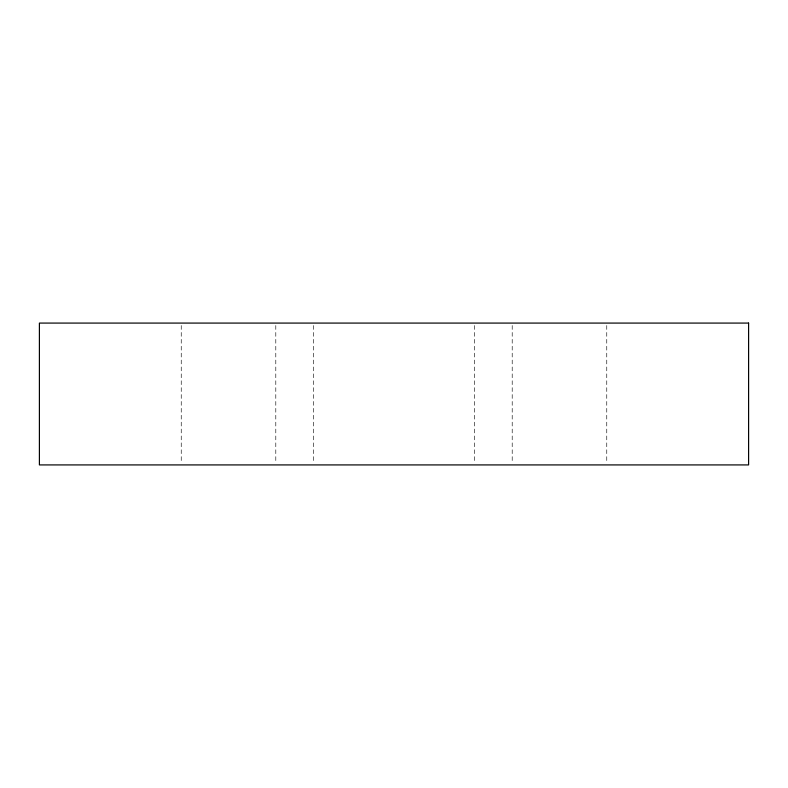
<?xml version="1.0" encoding="UTF-8"?>
<svg xmlns="http://www.w3.org/2000/svg" width="788" height="788" viewBox="0 0 788 788"><rect width="100%" height="100%" fill="white"/><g stroke="black" fill="none" stroke-linecap="round" stroke-linejoin="round"><path stroke-width="0.59" stroke-dasharray="3.94 2.96" d="M606.76 325.523L606.76 462.477M512.2 325.523L512.2 462.477M474.376 325.523L474.376 462.477M313.624 325.523L313.624 462.477M275.8 325.523L275.8 462.477M181.24 325.523L181.24 462.477"/><path stroke-width="1.18" d="M748.6 323.08L39.4 323.08L39.4 464.92L748.6 464.92L748.6 323.08"/></g></svg>
